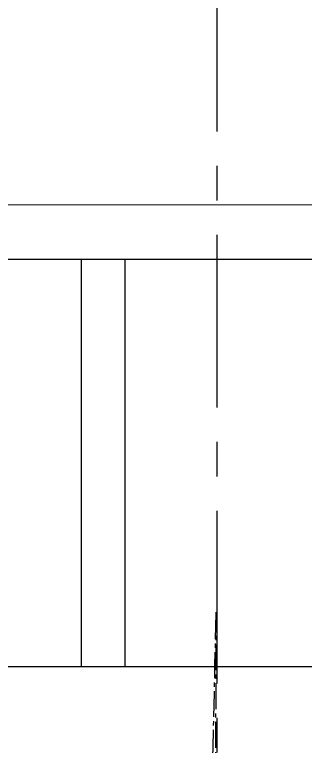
# Model space of a CAD drawing. Header units: millimetres. Extents: x 645 to 1239, y -1145 to -725.
# Drawn here: x 941.36 to 952.06, y -1037.54 to -1010.6 of the extents above; entities that cross this region are included whole.
import ezdxf

# ---------------------------------------------------------------- set-up
doc = ezdxf.new("R2010")
doc.units = ezdxf.units.MM
doc.header["$LTSCALE"] = 0.1
for name, pattern in [('CENTER2', [28.575, 19.05, -3.175, 3.175, -3.175]), ('CENTERX2', [101.6, 63.5, -12.7, 12.7, -12.7]), ('HIDDEN2', [4.7625, 3.175, -1.5875])]:
    doc.linetypes.add(name, pattern=pattern)
doc.layers.add('1', color=4, linetype='HIDDEN2')
doc.layers.add('CENTER', color=1, linetype='CENTERX2')

# ---------------------------------------------------------------- blocks, each defined once
blk = doc.blocks.new('ZF35533')
at = {"color": 7, "linetype": 'Continuous'}
for p, q in [((4934.796, -476.267), (4990.296, -476.267)), ((4957.546, -476.267), (4957.546, -491.267)), ((4959.167, -491.267), (4959.167, -476.267)), ((4939.046, -491.267), (4986.046, -491.267))]:
    blk.add_line(p, q, dxfattribs=at)
at = {"layer": '1', "color": 7, "linetype": 'Continuous', "lineweight": 18}
for p, q in [((4935.046, -474.267), (4990.046, -474.267)), ((4955.144, -476.267), (4956.643, -476.267)), ((4956.643, -476.267), (4957.71, -476.267)), ((4957.71, -476.267), (4959.296, -476.267)), ((4965.796, -476.267), (4959.296, -476.267))]:
    blk.add_line(p, q, dxfattribs=at)
at = {"layer": 'CENTER', "color": 1, "linetype": 'CENTER2', "ltscale": 0.5}
for points in [[(4910.188, -500.481, 0), (4914.995, -483.915, 0), (4926.974, -480.741, 0), (4939.585, -525.073, 0), (4953.279, -526.844, 0), (4961.814, -505.946, 0), (4962.509, -489.267)], [(5012.772, -500.481, 0), (5007.966, -483.915, 0), (4995.986, -480.741, 0), (4983.375, -525.073, 0), (4969.681, -526.844, 0), (4962.449, -499.822, 0), (4962.509, -489.267)]]:
    blk.add_spline(points, degree=3, dxfattribs=at)

msp = doc.modelspace()

# ---------------------------------------------------------------- linework, layer by layer
at = {"layer": 'CENTER', "color": 1}
msp.add_line((948.813, -1065.7), (948.813, -858.675), dxfattribs=at)

# ---------------------------------------------------------------- block references
at = {"color": 7}
msp.add_blockref('ZF35533', (-4013.733, -543.335), dxfattribs=at)

doc.saveas('drawing.dxf')
